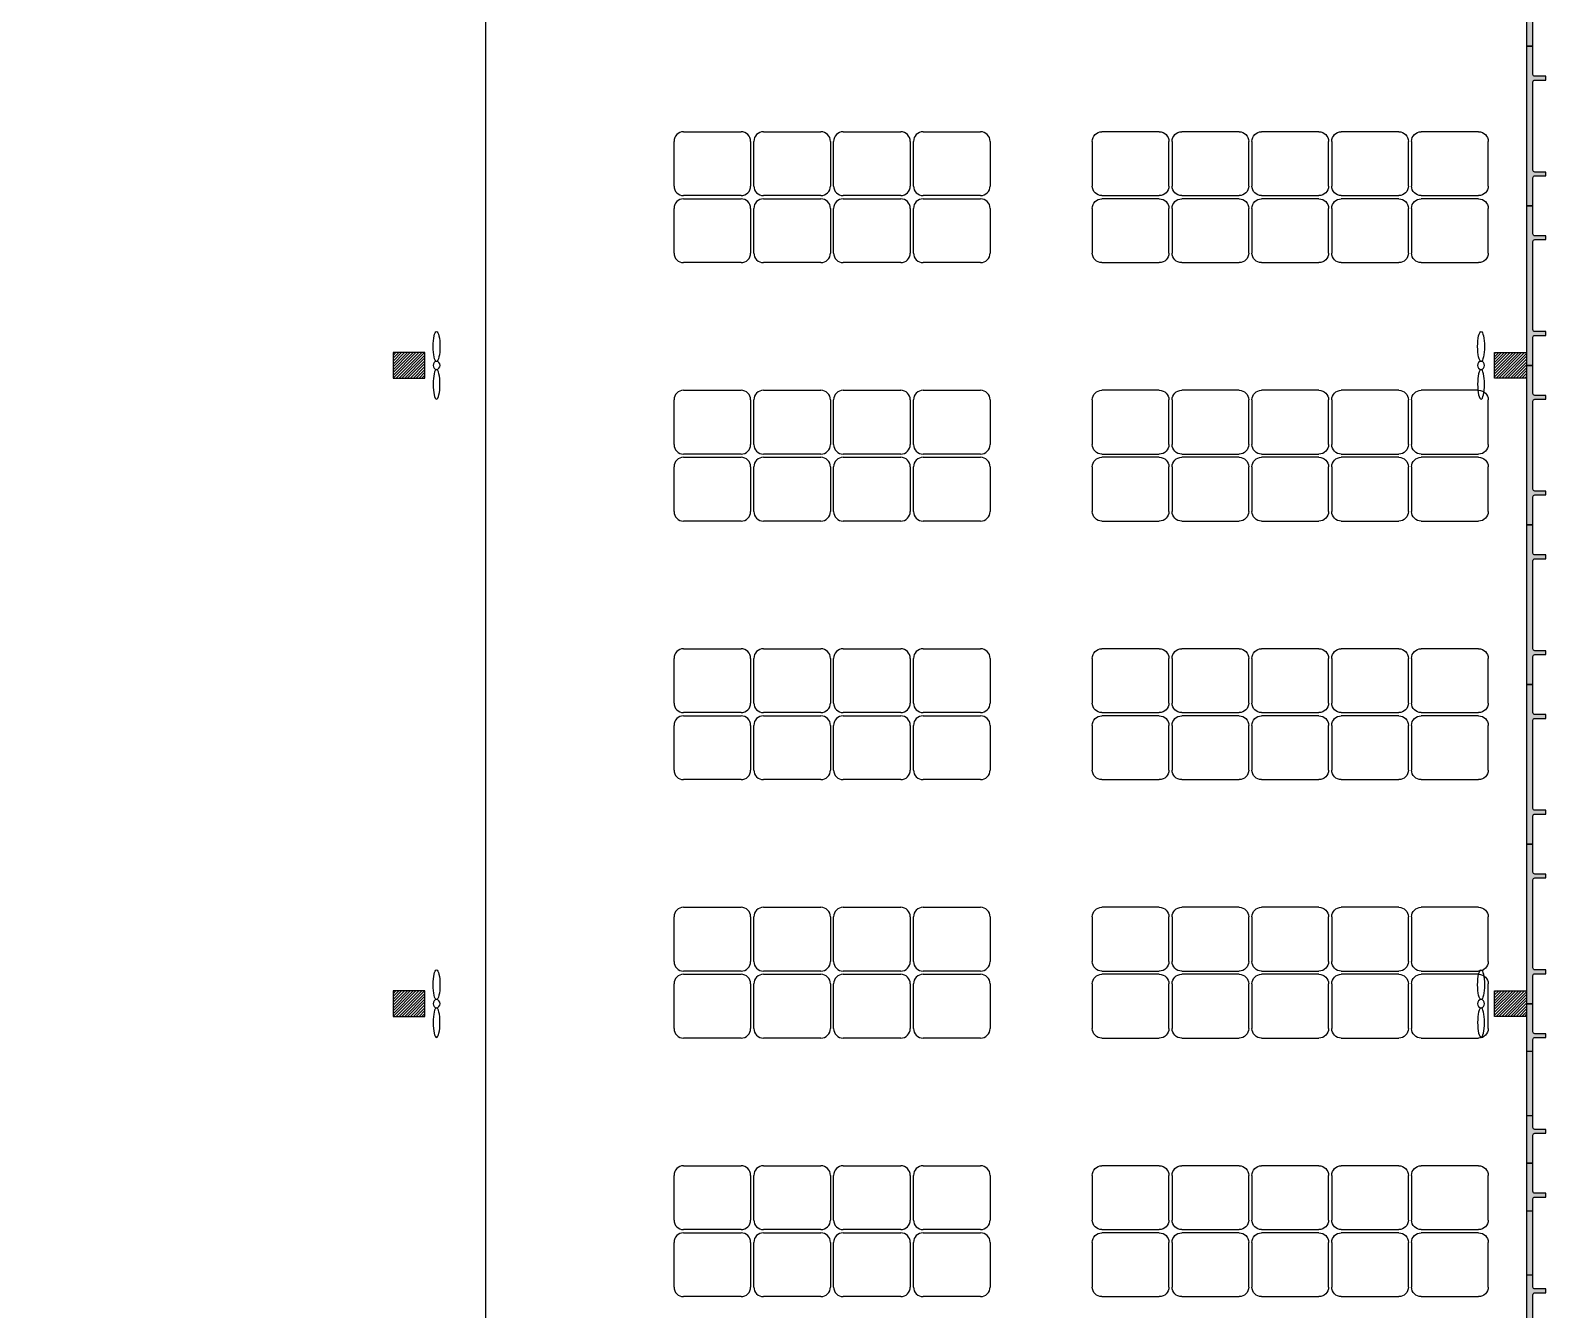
# Model space of a CAD drawing. Header units: millimetres. Extents: x 126.6 to 164.8, y 140.2 to 216.
# Drawn here: x 141.09 to 164.82, y 158.08 to 178.13 of the extents above; entities that cross this region are included whole.
import ezdxf

# ---------------------------------------------------------------- set-up
doc = ezdxf.new("R2010")
doc.units = ezdxf.units.MM
for name, color, linetype in [('000 - MUROS EXISTENTES', 6, 'Continuous'), ('C-0.4N', 7, 'Continuous'), ('H-0.1G250', 30, 'Continuous'), ('Mobiliario', 251, 'Continuous')]:
    doc.layers.add(name, color=color, linetype=linetype)
doc.layers.add('000 ALE HATCH MUROS', color=252, linetype='Continuous', lineweight=0)

# ---------------------------------------------------------------- blocks, each defined once
blk = doc.blocks.new('BIND')
at = {"layer": 'Mobiliario'}
for p, q in [((275629.348674, 112303.277984), (275629.348674, 112303.977984)), ((275629.498674, 112304.127984), (275630.398674, 112304.127984)), ((275630.548674, 112303.977984), (275630.548674, 112303.277984)), ((275630.398674, 112303.127984), (275629.498674, 112303.127984))]:
    blk.add_line(p, q, dxfattribs=at)
for centre, start, end in [((275629.498674, 112303.977984), 90, 180), ((275630.398674, 112303.977984), 0, 90), ((275629.498674, 112303.277984), 180, 270), ((275630.398674, 112303.277984), 270, 0)]:
    blk.add_arc(centre, 0.15, start, end, dxfattribs=at)
blk = doc.blocks.new('VENTILADOR DOMINO')
at = {"extrusion": (0, 0, -1)}
blk.add_ellipse((-0.296525, 0), major_axis=(0.233011, 0), ratio=0.229169, dxfattribs=at)
for centre, major_axis, ratio in [((0, 0), (0.063514, 0), 0.855776), ((0.296525, 0), (-0.233011, 0), 0.229169)]:
    blk.add_ellipse(centre, major_axis=major_axis, ratio=ratio)

msp = doc.modelspace()

# ---------------------------------------------------------------- hatches: boundary and pattern name
at = {"layer": '000 ALE HATCH MUROS'}
h = msp.add_hatch(color=256, dxfattribs=at)
h.dxf.hatch_style = 1
edge = h.paths.add_edge_path()
edge.add_line((164.522, 180.379), (164.522, 177.879))
edge.add_line((164.522, 177.879), (164.622, 177.879))
edge.add_line((164.622, 177.879), (164.622, 178.319))
edge.add_arc((164.652, 178.319), 0.03, 90, 180, ccw=False)
edge.add_line((164.652, 178.349), (164.822, 178.349))
edge.add_line((164.822, 178.349), (164.822, 178.409))
edge.add_line((164.822, 178.409), (164.652, 178.409))
edge.add_arc((164.652, 178.439), 0.03, 180, 270, ccw=False)
edge.add_line((164.622, 178.439), (164.622, 179.819))
edge.add_arc((164.652, 179.819), 0.03, 90, 180, ccw=False)
edge.add_line((164.652, 179.849), (164.822, 179.849))
edge.add_line((164.822, 179.849), (164.822, 179.909))
edge.add_line((164.822, 179.909), (164.652, 179.909))
edge.add_arc((164.652, 179.939), 0.03, 180, 270, ccw=False)
edge.add_line((164.622, 179.939), (164.622, 180.379))
edge.add_line((164.622, 180.379), (164.522, 180.379))
h = msp.add_hatch(color=256, dxfattribs=at)
h.dxf.hatch_style = 1
edge = h.paths.add_edge_path()
edge.add_line((164.522, 177.879), (164.522, 175.379))
edge.add_line((164.522, 175.379), (164.622, 175.379))
edge.add_line((164.622, 175.379), (164.622, 175.819))
edge.add_arc((164.652, 175.819), 0.03, 90, 180, ccw=False)
edge.add_line((164.652, 175.849), (164.822, 175.849))
edge.add_line((164.822, 175.849), (164.822, 175.909))
edge.add_line((164.822, 175.909), (164.652, 175.909))
edge.add_arc((164.652, 175.939), 0.03, 180, 270, ccw=False)
edge.add_line((164.622, 175.939), (164.622, 177.319))
edge.add_arc((164.652, 177.319), 0.03, 90, 180, ccw=False)
edge.add_line((164.652, 177.349), (164.822, 177.349))
edge.add_line((164.822, 177.349), (164.822, 177.409))
edge.add_line((164.822, 177.409), (164.652, 177.409))
edge.add_arc((164.652, 177.439), 0.03, 180, 270, ccw=False)
edge.add_line((164.622, 177.439), (164.622, 177.879))
edge.add_line((164.622, 177.879), (164.522, 177.879))
h = msp.add_hatch(color=256, dxfattribs=at)
h.dxf.hatch_style = 1
edge = h.paths.add_edge_path()
edge.add_line((164.522, 175.379), (164.522, 172.879))
edge.add_line((164.522, 172.879), (164.622, 172.879))
edge.add_line((164.622, 172.879), (164.622, 173.319))
edge.add_arc((164.652, 173.319), 0.03, 90, 180, ccw=False)
edge.add_line((164.652, 173.349), (164.822, 173.349))
edge.add_line((164.822, 173.349), (164.822, 173.409))
edge.add_line((164.822, 173.409), (164.652, 173.409))
edge.add_arc((164.652, 173.439), 0.03, 180, 270, ccw=False)
edge.add_line((164.622, 173.439), (164.622, 174.819))
edge.add_arc((164.652, 174.819), 0.03, 90, 180, ccw=False)
edge.add_line((164.652, 174.849), (164.822, 174.849))
edge.add_line((164.822, 174.849), (164.822, 174.909))
edge.add_line((164.822, 174.909), (164.652, 174.909))
edge.add_arc((164.652, 174.939), 0.03, 180, 270, ccw=False)
edge.add_line((164.622, 174.939), (164.622, 175.379))
edge.add_line((164.622, 175.379), (164.522, 175.379))
h = msp.add_hatch(color=256, dxfattribs=at)
h.dxf.hatch_style = 1
edge = h.paths.add_edge_path()
edge.add_line((164.522, 172.879), (164.522, 170.379))
edge.add_line((164.522, 170.379), (164.622, 170.379))
edge.add_line((164.622, 170.379), (164.622, 170.819))
edge.add_arc((164.652, 170.819), 0.03, 90, 180, ccw=False)
edge.add_line((164.652, 170.849), (164.822, 170.849))
edge.add_line((164.822, 170.849), (164.822, 170.909))
edge.add_line((164.822, 170.909), (164.652, 170.909))
edge.add_arc((164.652, 170.939), 0.03, 180, 270, ccw=False)
edge.add_line((164.622, 170.939), (164.622, 172.319))
edge.add_arc((164.652, 172.319), 0.03, 90, 180, ccw=False)
edge.add_line((164.652, 172.349), (164.822, 172.349))
edge.add_line((164.822, 172.349), (164.822, 172.409))
edge.add_line((164.822, 172.409), (164.652, 172.409))
edge.add_arc((164.652, 172.439), 0.03, 180, 270, ccw=False)
edge.add_line((164.622, 172.439), (164.622, 172.879))
edge.add_line((164.622, 172.879), (164.522, 172.879))
h = msp.add_hatch(color=256, dxfattribs=at)
h.dxf.hatch_style = 1
edge = h.paths.add_edge_path()
edge.add_line((164.522, 170.379), (164.522, 167.879))
edge.add_line((164.522, 167.879), (164.622, 167.879))
edge.add_line((164.622, 167.879), (164.622, 168.319))
edge.add_arc((164.652, 168.319), 0.03, 90, 180, ccw=False)
edge.add_line((164.652, 168.349), (164.822, 168.349))
edge.add_line((164.822, 168.349), (164.822, 168.409))
edge.add_line((164.822, 168.409), (164.652, 168.409))
edge.add_arc((164.652, 168.439), 0.03, 180, 270, ccw=False)
edge.add_line((164.622, 168.439), (164.622, 169.819))
edge.add_arc((164.652, 169.819), 0.03, 90, 180, ccw=False)
edge.add_line((164.652, 169.849), (164.822, 169.849))
edge.add_line((164.822, 169.849), (164.822, 169.909))
edge.add_line((164.822, 169.909), (164.652, 169.909))
edge.add_arc((164.652, 169.939), 0.03, 180, 270, ccw=False)
edge.add_line((164.622, 169.939), (164.622, 170.379))
edge.add_line((164.622, 170.379), (164.522, 170.379))
h = msp.add_hatch(color=256, dxfattribs=at)
h.dxf.hatch_style = 1
edge = h.paths.add_edge_path()
edge.add_line((164.522, 167.879), (164.522, 165.379))
edge.add_line((164.522, 165.379), (164.622, 165.379))
edge.add_line((164.622, 165.379), (164.622, 165.819))
edge.add_arc((164.652, 165.819), 0.03, 90, 180, ccw=False)
edge.add_line((164.652, 165.849), (164.822, 165.849))
edge.add_line((164.822, 165.849), (164.822, 165.909))
edge.add_line((164.822, 165.909), (164.652, 165.909))
edge.add_arc((164.652, 165.939), 0.03, 180, 270, ccw=False)
edge.add_line((164.622, 165.939), (164.622, 167.319))
edge.add_arc((164.652, 167.319), 0.03, 90, 180, ccw=False)
edge.add_line((164.652, 167.349), (164.822, 167.349))
edge.add_line((164.822, 167.349), (164.822, 167.409))
edge.add_line((164.822, 167.409), (164.652, 167.409))
edge.add_arc((164.652, 167.439), 0.03, 180, 270, ccw=False)
edge.add_line((164.622, 167.439), (164.622, 167.879))
edge.add_line((164.622, 167.879), (164.522, 167.879))
h = msp.add_hatch(color=256, dxfattribs=at)
h.dxf.hatch_style = 1
edge = h.paths.add_edge_path()
edge.add_line((164.522, 165.379), (164.522, 162.879))
edge.add_line((164.522, 162.879), (164.622, 162.879))
edge.add_line((164.622, 162.879), (164.622, 163.319))
edge.add_arc((164.652, 163.319), 0.03, 90, 180, ccw=False)
edge.add_line((164.652, 163.349), (164.822, 163.349))
edge.add_line((164.822, 163.349), (164.822, 163.409))
edge.add_line((164.822, 163.409), (164.652, 163.409))
edge.add_arc((164.652, 163.439), 0.03, 180, 270, ccw=False)
edge.add_line((164.622, 163.439), (164.622, 164.819))
edge.add_arc((164.652, 164.819), 0.03, 90, 180, ccw=False)
edge.add_line((164.652, 164.849), (164.822, 164.849))
edge.add_line((164.822, 164.849), (164.822, 164.909))
edge.add_line((164.822, 164.909), (164.652, 164.909))
edge.add_arc((164.652, 164.939), 0.03, 180, 270, ccw=False)
edge.add_line((164.622, 164.939), (164.622, 165.379))
edge.add_line((164.622, 165.379), (164.522, 165.379))
h = msp.add_hatch(color=256, dxfattribs=at)
h.dxf.hatch_style = 1
edge = h.paths.add_edge_path()
edge.add_line((164.522, 162.879), (164.522, 160.379))
edge.add_line((164.522, 160.379), (164.622, 160.379))
edge.add_line((164.622, 160.379), (164.622, 160.819))
edge.add_arc((164.652, 160.819), 0.03, 90, 180, ccw=False)
edge.add_line((164.652, 160.849), (164.822, 160.849))
edge.add_line((164.822, 160.849), (164.822, 160.909))
edge.add_line((164.822, 160.909), (164.652, 160.909))
edge.add_arc((164.652, 160.939), 0.03, 180, 270, ccw=False)
edge.add_line((164.622, 160.939), (164.622, 162.319))
edge.add_arc((164.652, 162.319), 0.03, 90, 180, ccw=False)
edge.add_line((164.652, 162.349), (164.822, 162.349))
edge.add_line((164.822, 162.349), (164.822, 162.409))
edge.add_line((164.822, 162.409), (164.652, 162.409))
edge.add_arc((164.652, 162.439), 0.03, 180, 270, ccw=False)
edge.add_line((164.622, 162.439), (164.622, 162.879))
edge.add_line((164.622, 162.879), (164.522, 162.879))
h = msp.add_hatch(color=256, dxfattribs=at)
h.dxf.hatch_style = 1
edge = h.paths.add_edge_path()
edge.add_line((164.522, 160.379), (164.522, 157.879))
edge.add_line((164.522, 157.879), (164.622, 157.879))
edge.add_line((164.622, 157.879), (164.622, 158.319))
edge.add_arc((164.652, 158.319), 0.03, 90, 180, ccw=False)
edge.add_line((164.652, 158.349), (164.822, 158.349))
edge.add_line((164.822, 158.349), (164.822, 158.409))
edge.add_line((164.822, 158.409), (164.652, 158.409))
edge.add_arc((164.652, 158.439), 0.03, 180, 270, ccw=False)
edge.add_line((164.622, 158.439), (164.622, 159.819))
edge.add_arc((164.652, 159.819), 0.03, 90, 180, ccw=False)
edge.add_line((164.652, 159.849), (164.822, 159.849))
edge.add_line((164.822, 159.849), (164.822, 159.909))
edge.add_line((164.822, 159.909), (164.652, 159.909))
edge.add_arc((164.652, 159.939), 0.03, 180, 270, ccw=False)
edge.add_line((164.622, 159.939), (164.622, 160.379))
edge.add_line((164.622, 160.379), (164.522, 160.379))
at = {"layer": 'H-0.1G250'}
h = msp.add_hatch(dxfattribs=at)
h.set_pattern_fill('LINE', color=256, scale=0.01, angle=45, style=0)
h.set_pattern_definition([(45, (-511.650836, -186.929265), (-0.0224506403, 0.0224506403), [])])
h.paths.add_polyline_path([(147.272, 173.079), (146.772, 173.079), (146.772, 172.679), (147.272, 172.679)])
h = msp.add_hatch(dxfattribs=at)
h.set_pattern_fill('LINE', color=256, scale=0.01, angle=45, style=0)
h.set_pattern_definition([(45, (-531.200837, -186.929265), (-0.0224506403, 0.0224506403), [])])
h.paths.add_polyline_path([(164.022, 173.079), (164.522, 173.079), (164.522, 172.679), (164.022, 172.679)])
h = msp.add_hatch(dxfattribs=at)
h.set_pattern_fill('LINE', color=256, scale=0.01, angle=45, style=0)
h.set_pattern_definition([(45, (-511.650836, -196.929265), (-0.0224506403, 0.0224506403), [])])
h.paths.add_polyline_path([(147.272, 163.079), (146.772, 163.079), (146.772, 162.679), (147.272, 162.679)])
h = msp.add_hatch(dxfattribs=at)
h.set_pattern_fill('LINE', color=256, scale=0.01, angle=45, style=0)
h.set_pattern_definition([(45, (-531.200837, -196.929265), (-0.0224506403, 0.0224506403), [])])
h.paths.add_polyline_path([(164.022, 163.079), (164.522, 163.079), (164.522, 162.679), (164.022, 162.679)])

# ---------------------------------------------------------------- linework, layer by layer
for points in [[(129.522, 213.079), (164.522, 213.079), (164.522, 152.679), (129.522, 152.679)], [(148.222, 152.709), (129.522, 152.709), (129.522, 213.079), (148.222, 213.079)]]:
    msp.add_lwpolyline(points, close=True)
at = {"layer": '000 - MUROS EXISTENTES'}
for points in [[(164.522, 180.379), (164.522, 177.879), (164.622, 177.879), (164.622, 178.319, -0.414214), (164.652, 178.349), (164.822, 178.349), (164.822, 178.409), (164.652, 178.409, -0.414214), (164.622, 178.439), (164.622, 179.819, -0.414214), (164.652, 179.849), (164.822, 179.849), (164.822, 179.909), (164.652, 179.909, -0.414214), (164.622, 179.939), (164.622, 180.379), (164.522, 180.379)], [(164.522, 177.879), (164.522, 175.379), (164.622, 175.379), (164.622, 175.819, -0.414214), (164.652, 175.849), (164.822, 175.849), (164.822, 175.909), (164.652, 175.909, -0.414214), (164.622, 175.939), (164.622, 177.319, -0.414214), (164.652, 177.349), (164.822, 177.349), (164.822, 177.409), (164.652, 177.409, -0.414214), (164.622, 177.439), (164.622, 177.879), (164.522, 177.879)], [(164.522, 175.379), (164.522, 172.879), (164.622, 172.879), (164.622, 173.319, -0.414214), (164.652, 173.349), (164.822, 173.349), (164.822, 173.409), (164.652, 173.409, -0.414214), (164.622, 173.439), (164.622, 174.819, -0.414214), (164.652, 174.849), (164.822, 174.849), (164.822, 174.909), (164.652, 174.909, -0.414214), (164.622, 174.939), (164.622, 175.379), (164.522, 175.379)], [(164.522, 172.879), (164.522, 170.379), (164.622, 170.379), (164.622, 170.819, -0.414214), (164.652, 170.849), (164.822, 170.849), (164.822, 170.909), (164.652, 170.909, -0.414214), (164.622, 170.939), (164.622, 172.319, -0.414214), (164.652, 172.349), (164.822, 172.349), (164.822, 172.409), (164.652, 172.409, -0.414214), (164.622, 172.439), (164.622, 172.879), (164.522, 172.879)], [(164.522, 170.379), (164.522, 167.879), (164.622, 167.879), (164.622, 168.319, -0.414214), (164.652, 168.349), (164.822, 168.349), (164.822, 168.409), (164.652, 168.409, -0.414214), (164.622, 168.439), (164.622, 169.819, -0.414214), (164.652, 169.849), (164.822, 169.849), (164.822, 169.909), (164.652, 169.909, -0.414214), (164.622, 169.939), (164.622, 170.379), (164.522, 170.379)], [(164.522, 167.879), (164.522, 165.379), (164.622, 165.379), (164.622, 165.819, -0.414214), (164.652, 165.849), (164.822, 165.849), (164.822, 165.909), (164.652, 165.909, -0.414214), (164.622, 165.939), (164.622, 167.319, -0.414214), (164.652, 167.349), (164.822, 167.349), (164.822, 167.409), (164.652, 167.409, -0.414214), (164.622, 167.439), (164.622, 167.879), (164.522, 167.879)], [(164.522, 165.379), (164.522, 162.879), (164.622, 162.879), (164.622, 163.319, -0.414214), (164.652, 163.349), (164.822, 163.349), (164.822, 163.409), (164.652, 163.409, -0.414214), (164.622, 163.439), (164.622, 164.819, -0.414214), (164.652, 164.849), (164.822, 164.849), (164.822, 164.909), (164.652, 164.909, -0.414214), (164.622, 164.939), (164.622, 165.379), (164.522, 165.379)], [(164.522, 162.879), (164.522, 160.379), (164.622, 160.379), (164.622, 160.819, -0.414214), (164.652, 160.849), (164.822, 160.849), (164.822, 160.909), (164.652, 160.909, -0.414214), (164.622, 160.939), (164.622, 162.319, -0.414214), (164.652, 162.349), (164.822, 162.349), (164.822, 162.409), (164.652, 162.409, -0.414214), (164.622, 162.439), (164.622, 162.879), (164.522, 162.879)], [(164.522, 160.379), (164.522, 157.879), (164.622, 157.879), (164.622, 158.319, -0.414214), (164.652, 158.349), (164.822, 158.349), (164.822, 158.409), (164.652, 158.409, -0.414214), (164.622, 158.439), (164.622, 159.819, -0.414214), (164.652, 159.849), (164.822, 159.849), (164.822, 159.909), (164.652, 159.909, -0.414214), (164.622, 159.939), (164.622, 160.379), (164.522, 160.379)]]:
    msp.add_lwpolyline(points, format="xyb", dxfattribs=at)
at = {"layer": 'C-0.4N'}
for points in [[(147.272, 173.079), (146.772, 173.079), (146.772, 172.679), (147.272, 172.679)], [(164.022, 173.079), (164.522, 173.079), (164.522, 172.679), (164.022, 172.679)], [(147.272, 163.079), (146.772, 163.079), (146.772, 162.679), (147.272, 162.679)], [(164.022, 163.079), (164.522, 163.079), (164.522, 162.679), (164.022, 162.679)], [(164.622, 162.129), (164.522, 162.129), (164.522, 161.129), (164.622, 161.129)], [(164.622, 159.629), (164.522, 159.629), (164.522, 158.629), (164.622, 158.629)]]:
    msp.add_lwpolyline(points, close=True, dxfattribs=at)

# ---------------------------------------------------------------- block references
at = {"layer": 'Mobiliario'}
for p in [(-275478.177, -112127.589), (-275476.927, -112127.589), (-275475.677, -112127.589), (-275474.427, -112127.589), (-275478.177, -112128.639), (-275476.927, -112128.639), (-275475.677, -112128.639), (-275474.427, -112128.639), (-275478.177, -112131.639), (-275476.927, -112131.639), (-275475.677, -112131.639), (-275474.427, -112131.639), (-275478.177, -112132.689), (-275476.927, -112132.689), (-275475.677, -112132.689), (-275474.427, -112132.689), (-275478.177, -112135.689), (-275476.927, -112135.689), (-275475.677, -112135.689), (-275474.427, -112135.689), (-275478.177, -112136.739), (-275476.927, -112136.739), (-275475.677, -112136.739), (-275474.427, -112136.739), (-275478.177, -112139.739), (-275476.927, -112139.739), (-275475.677, -112139.739), (-275474.427, -112139.739), (-275478.177, -112140.789), (-275476.927, -112140.789), (-275475.677, -112140.789), (-275474.427, -112140.789), (-275478.177, -112143.789), (-275476.927, -112143.789), (-275475.677, -112143.789), (-275474.427, -112143.789), (-275478.177, -112144.839), (-275476.927, -112144.839), (-275475.677, -112144.839), (-275474.427, -112144.839)]:
    msp.add_blockref('BIND', p, dxfattribs=at)
at = {"layer": 'Mobiliario', "xscale": -1}
for p in [(275788.27, -112127.589), (275789.52, -112127.589), (275790.77, -112127.589), (275792.02, -112127.589), (275793.27, -112127.589), (275788.27, -112128.639), (275789.52, -112128.639), (275790.77, -112128.639), (275792.02, -112128.639), (275793.27, -112128.639), (275788.27, -112131.639), (275789.52, -112131.639), (275790.77, -112131.639), (275792.02, -112131.639), (275793.27, -112131.639), (275788.27, -112132.689), (275789.52, -112132.689), (275790.77, -112132.689), (275792.02, -112132.689), (275793.27, -112132.689), (275788.27, -112135.689), (275789.52, -112135.689), (275790.77, -112135.689), (275792.02, -112135.689), (275793.27, -112135.689), (275788.27, -112136.739), (275789.52, -112136.739), (275790.77, -112136.739), (275792.02, -112136.739), (275793.27, -112136.739), (275788.27, -112139.739), (275789.52, -112139.739), (275790.77, -112139.739), (275792.02, -112139.739), (275793.27, -112139.739), (275788.27, -112140.789), (275789.52, -112140.789), (275790.77, -112140.789), (275792.02, -112140.789), (275793.27, -112140.789), (275788.27, -112143.789), (275789.52, -112143.789), (275790.77, -112143.789), (275792.02, -112143.789), (275793.27, -112143.789), (275788.27, -112144.839), (275789.52, -112144.839), (275790.77, -112144.839), (275792.02, -112144.839), (275793.27, -112144.839)]:
    msp.add_blockref('BIND', p, dxfattribs=at)
at = {"layer": 'Mobiliario', "xscale": -1, "rotation": 90}
for p in [(147.453, 172.879), (163.809, 172.879), (147.453, 162.879), (163.809, 162.879)]:
    msp.add_blockref('VENTILADOR DOMINO', p, dxfattribs=at)

doc.saveas('drawing.dxf')
